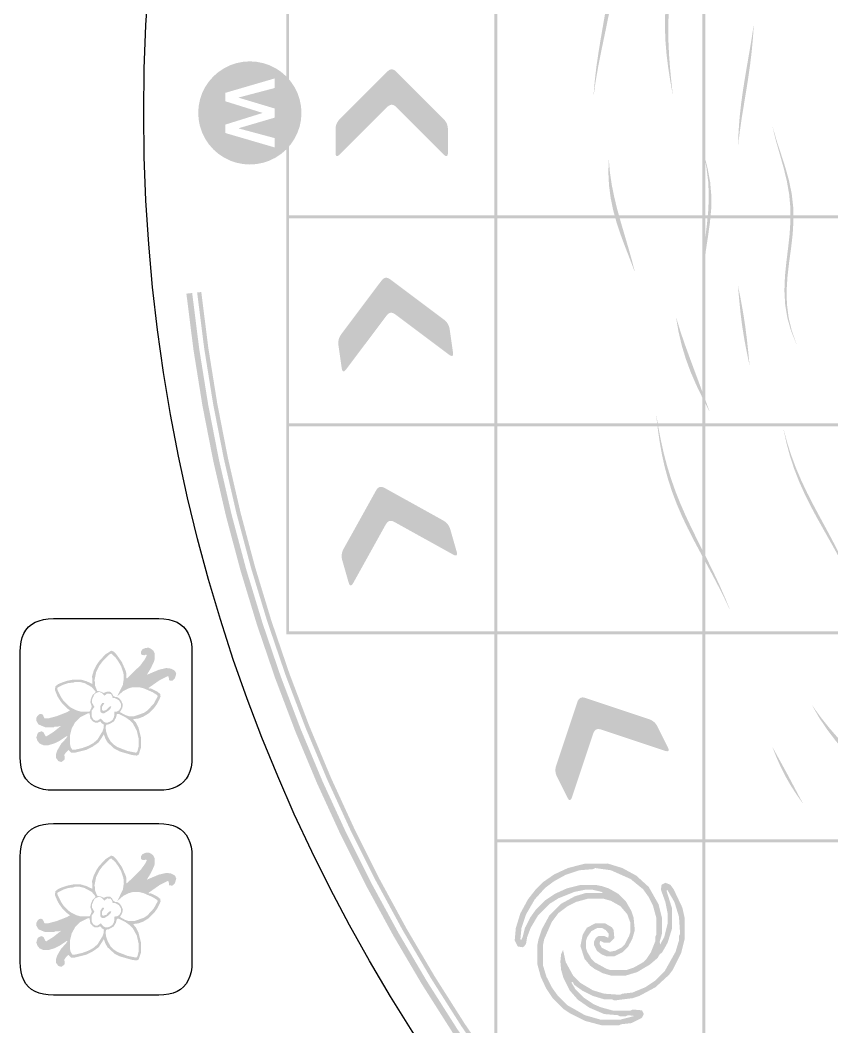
# Model space of a CAD drawing. Header units: millimetres. Extents: x 5 to 414, y 6 to 775.
# Drawn here: x 4.9 to 95.9, y 480.3 to 593.3 of the extents above; entities that cross this region are included whole.
import ezdxf

# ---------------------------------------------------------------- set-up
doc = ezdxf.new("R2010")
doc.units = ezdxf.units.MM
doc.layers.add('CUT', color=1, linetype='Continuous')
doc.layers.add('RASTER', color=7, linetype='Continuous')

msp = doc.modelspace()

# ---------------------------------------------------------------- hatches: boundary and pattern name
at = {"layer": 'RASTER'}
for points in [[(69.2, 584.96), (69.328, 586.51), (69.508, 588.056), (69.73, 589.598), (69.98, 591.134), (70.244, 592.666), (70.508, 594.194), (70.759, 595.721), (70.989, 597.247), (71.191, 598.775), (71.363, 600.306), (71.506, 601.841), (71.625, 603.382), (71.731, 604.927), (71.832, 606.476), (71.944, 608.026), (72.078, 609.576), (72.097, 609.572), (72.05, 608.007), (72.023, 606.443), (72, 604.884), (71.964, 603.332), (71.901, 601.787), (71.801, 600.251), (71.655, 598.722), (71.462, 597.198), (71.224, 595.678), (70.947, 594.159), (70.642, 592.638), (70.322, 591.114), (70.003, 589.585), (69.702, 588.049), (69.436, 586.508), (69.219, 584.96)], [(78.058, 585.033), (77.798, 586.518), (77.567, 588.008), (77.382, 589.502), (77.256, 590.998), (77.202, 592.494), (77.228, 593.987), (77.34, 595.474), (77.537, 596.953), (77.818, 598.421), (78.174, 599.876), (78.595, 601.319), (79.069, 602.749), (79.087, 602.746), (78.708, 601.303), (78.375, 599.851), (78.094, 598.388), (77.873, 596.917), (77.712, 595.439), (77.613, 593.955), (77.575, 592.467), (77.593, 590.978), (77.66, 589.488), (77.77, 588), (77.912, 586.515), (78.077, 585.033)], [(34.712, 594.423), (35.038, 594.423), (35.038, 571.399), (34.712, 571.399)], [(58.062, 594.423), (58.388, 594.423), (58.388, 571.399), (58.062, 571.399)], [(81.412, 594.423), (81.738, 594.423), (81.738, 571.399), (81.412, 571.399)], [(85.409, 579.377), (85.465, 580.877), (85.577, 582.376), (85.739, 583.872), (85.942, 585.363), (86.177, 586.849), (86.429, 588.329), (86.684, 589.805), (86.93, 591.278), (87.152, 592.749), (87.171, 592.747), (87.07, 591.268), (86.932, 589.791), (86.756, 588.315), (86.547, 586.837), (86.313, 585.356), (86.067, 583.869), (85.825, 582.377), (85.606, 580.88), (85.428, 579.377)], [(40.741, 578.269), (40.625, 578.164), (40.524, 578.096), (40.439, 578.066), (40.369, 578.073), (40.315, 578.117), (40.276, 578.199), (40.253, 578.318), (40.245, 578.474), (40.245, 581.043), (40.253, 581.215), (40.276, 581.38), (40.315, 581.539), (40.369, 581.692), (40.439, 581.838), (40.524, 581.978), (40.625, 582.112), (40.741, 582.239), (46.055, 587.553), (46.179, 587.661), (46.302, 587.738), (46.426, 587.785), (46.55, 587.8), (46.674, 587.785), (46.798, 587.738), (46.921, 587.661), (47.045, 587.553), (52.359, 582.239), (52.475, 582.112), (52.576, 581.978), (52.661, 581.838), (52.731, 581.692), (52.785, 581.539), (52.824, 581.38), (52.847, 581.215), (52.855, 581.043), (52.855, 578.474), (52.847, 578.318), (52.824, 578.199), (52.785, 578.117), (52.731, 578.073), (52.661, 578.066), (52.576, 578.096), (52.475, 578.164), (52.359, 578.269), (47.045, 583.583), (46.921, 583.691), (46.798, 583.769), (46.674, 583.815), (46.55, 583.831), (46.426, 583.815), (46.302, 583.769), (46.179, 583.691), (46.055, 583.583)], [(91.936, 556.987), (91.354, 558.434), (90.932, 559.918), (90.685, 561.437), (90.605, 562.983), (90.664, 564.547), (90.818, 566.116), (91.01, 567.681), (91.183, 569.233), (91.283, 570.769), (91.274, 572.289), (91.135, 573.795), (90.87, 575.294), (90.504, 576.792), (90.079, 578.296), (89.65, 579.808), (89.276, 581.331), (89.294, 581.331), (89.733, 579.81), (90.224, 578.301), (90.706, 576.803), (91.122, 575.31), (91.428, 573.818), (91.597, 572.317), (91.625, 570.804), (91.53, 569.273), (91.351, 567.724), (91.139, 566.161), (90.955, 564.592), (90.854, 563.025), (90.884, 561.473), (91.075, 559.945), (91.436, 558.45), (91.954, 556.991)], [(73.794, 565.131), (73.28, 566.48), (72.754, 567.834), (72.246, 569.198), (71.787, 570.574), (71.401, 571.963), (71.111, 573.364), (70.927, 574.775), (70.856, 576.194), (70.894, 577.616), (70.912, 577.617), (71.034, 576.202), (71.244, 574.794), (71.531, 573.393), (71.877, 572.001), (72.262, 570.617), (72.666, 569.24), (73.07, 567.869), (73.457, 566.501), (73.813, 565.133)], [(81.506, 564.248), (81.475, 565.805), (81.57, 567.372), (81.739, 568.941), (81.925, 570.504), (82.069, 572.055), (82.125, 573.593), (82.063, 575.12), (81.878, 576.64), (81.589, 578.159), (81.608, 578.16), (82.001, 576.646), (82.277, 575.133), (82.407, 573.614), (82.388, 572.082), (82.243, 570.535), (82.021, 568.972), (81.784, 567.398), (81.598, 565.821), (81.524, 564.25)], [(34.712, 571.399), (58.388, 571.399), (58.388, 571.073), (34.712, 571.073)], [(34.712, 571.073), (35.038, 571.073), (35.038, 548.049), (34.712, 548.049)], [(58.062, 571.399), (81.738, 571.399), (81.738, 571.073), (58.062, 571.073)], [(58.062, 571.073), (58.388, 571.073), (58.388, 548.049), (58.062, 548.049)], [(81.412, 571.399), (105.088, 571.399), (105.088, 571.073), (81.412, 571.073)], [(81.412, 571.073), (81.738, 571.073), (81.738, 548.049), (81.412, 548.049)], [(41.456, 554.144), (41.356, 554.024), (41.266, 553.943), (41.186, 553.9), (41.116, 553.897), (41.056, 553.934), (41.006, 554.009), (40.966, 554.124), (40.936, 554.277), (40.573, 556.82), (40.556, 556.991), (40.556, 557.159), (40.572, 557.322), (40.604, 557.48), (40.652, 557.635), (40.717, 557.785), (40.797, 557.932), (40.894, 558.074), (45.403, 564.086), (45.51, 564.211), (45.622, 564.305), (45.738, 564.368), (45.859, 564.401), (45.983, 564.403), (46.112, 564.375), (46.246, 564.316), (46.384, 564.226), (52.396, 559.717), (52.529, 559.608), (52.647, 559.49), (52.751, 559.363), (52.841, 559.228), (52.916, 559.085), (52.977, 558.933), (53.023, 558.772), (53.055, 558.603), (53.419, 556.061), (53.433, 555.905), (53.427, 555.784), (53.4, 555.697), (53.353, 555.646), (53.285, 555.629), (53.196, 555.647), (53.087, 555.7), (52.957, 555.787), (46.945, 560.296), (46.807, 560.386), (46.674, 560.445), (46.545, 560.474), (46.42, 560.472), (46.3, 560.439), (46.183, 560.375), (46.072, 560.281), (45.965, 560.156)], [(86.676, 554.652), (86.372, 556.1), (86.097, 557.554), (85.865, 559.016), (85.679, 560.484), (85.531, 561.958), (85.404, 563.432), (85.422, 563.435), (85.705, 561.987), (85.967, 560.536), (86.194, 559.079), (86.384, 557.613), (86.544, 556.138), (86.694, 554.656)], [(189.714, 396.424), (183.413, 397.218), (177.144, 398.224), (170.912, 399.442), (164.725, 400.87), (158.589, 402.507), (152.513, 404.35), (146.502, 406.398), (140.564, 408.648), (134.706, 411.098), (128.934, 413.745), (123.255, 416.586), (117.675, 419.617), (112.201, 422.835), (106.84, 426.237), (101.596, 429.818), (96.477, 433.575), (91.487, 437.503), (86.634, 441.597), (81.922, 445.854), (77.356, 450.267), (72.943, 454.833), (68.686, 459.545), (64.592, 464.398), (60.664, 469.388), (56.907, 474.507), (53.326, 479.751), (49.924, 485.112), (46.706, 490.586), (43.675, 496.166), (40.834, 501.845), (38.187, 507.617), (35.737, 513.475), (33.487, 519.413), (31.439, 525.424), (29.596, 531.5), (27.959, 537.636), (26.531, 543.823), (25.313, 550.055), (24.307, 556.324), (23.513, 562.625), (24.163, 562.695), (24.954, 556.417), (25.957, 550.169), (27.17, 543.959), (28.593, 537.793), (30.224, 531.679), (32.061, 525.624), (34.102, 519.634), (36.345, 513.717), (38.786, 507.879), (41.424, 502.128), (44.254, 496.468), (47.275, 490.908), (50.482, 485.453), (53.872, 480.11), (57.441, 474.885), (61.185, 469.783), (65.099, 464.811), (69.179, 459.975), (73.42, 455.279), (77.818, 450.729), (82.368, 446.331), (87.064, 442.09), (91.9, 438.01), (96.872, 434.095), (101.974, 430.352), (107.199, 426.783), (112.542, 423.393), (117.997, 420.186), (123.557, 417.165), (129.217, 414.335), (134.969, 411.697), (140.806, 409.256), (146.723, 407.013), (152.713, 404.972), (158.768, 403.135), (164.882, 401.504), (171.048, 400.081), (177.258, 398.868), (183.506, 397.865), (189.784, 397.074)], [(189.845, 397.631), (183.586, 398.42), (177.356, 399.419), (171.165, 400.629), (165.018, 402.048), (158.922, 403.674), (152.885, 405.506), (146.913, 407.541), (141.014, 409.776), (135.193, 412.21), (129.459, 414.84), (123.817, 417.662), (118.273, 420.674), (112.834, 423.871), (107.507, 427.251), (102.298, 430.809), (97.211, 434.542), (92.254, 438.444), (87.432, 442.512), (82.751, 446.741), (78.215, 451.126), (73.83, 455.662), (69.601, 460.343), (65.533, 465.165), (61.631, 470.122), (57.898, 475.209), (54.34, 480.418), (50.96, 485.745), (47.763, 491.184), (44.751, 496.727), (41.929, 502.37), (39.299, 508.104), (36.865, 513.925), (34.63, 519.824), (32.595, 525.796), (30.763, 531.833), (29.137, 537.929), (27.718, 544.076), (26.508, 550.267), (25.509, 556.497), (24.72, 562.756), (25.185, 562.806), (25.971, 556.563), (26.968, 550.349), (28.175, 544.173), (29.59, 538.041), (31.213, 531.961), (33.039, 525.939), (35.069, 519.982), (37.299, 514.098), (39.727, 508.292), (42.35, 502.572), (45.165, 496.943), (48.169, 491.414), (51.359, 485.989), (54.73, 480.675), (58.279, 475.478), (62.002, 470.405), (65.895, 465.46), (69.953, 460.65), (74.171, 455.98), (78.545, 451.456), (83.069, 447.082), (87.739, 442.864), (92.549, 438.806), (97.494, 434.913), (102.568, 431.19), (107.764, 427.641), (113.078, 424.27), (118.503, 421.08), (124.032, 418.076), (129.661, 415.261), (135.381, 412.638), (141.187, 410.21), (147.071, 407.98), (153.028, 405.95), (159.05, 404.123), (165.13, 402.501), (171.262, 401.086), (177.438, 399.879), (183.652, 398.882), (189.895, 398.096)], [(82.168, 549.448), (81.436, 550.878), (80.737, 552.325), (80.1, 553.794), (79.545, 555.287), (79.087, 556.806), (78.726, 558.346), (78.455, 559.904), (78.473, 559.907), (78.938, 558.386), (79.453, 556.879), (79.997, 555.383), (80.55, 553.894), (81.101, 552.411), (81.645, 550.93), (82.186, 549.453)], [(84.467, 527.166), (83.845, 528.482), (83.192, 529.786), (82.513, 531.082), (81.818, 532.374), (81.117, 533.669), (80.424, 534.971), (79.755, 536.285), (79.123, 537.617), (78.541, 538.969), (78.019, 540.343), (77.564, 541.739), (77.178, 543.157), (76.858, 544.593), (76.6, 546.044), (76.392, 547.505), (76.222, 548.972), (76.24, 548.977), (76.483, 547.529), (76.76, 546.088), (77.082, 544.657), (77.456, 543.24), (77.887, 541.84), (78.375, 540.457), (78.916, 539.094), (79.504, 537.748), (80.127, 536.418), (80.775, 535.1), (81.433, 533.789), (82.088, 532.481), (82.728, 531.169), (83.345, 529.85), (83.931, 528.519), (84.485, 527.174)], [(34.712, 548.049), (58.388, 548.049), (58.388, 547.723), (34.712, 547.723)], [(34.712, 547.723), (35.038, 547.723), (35.038, 524.699), (34.712, 524.699)], [(58.062, 548.049), (81.738, 548.049), (81.738, 547.723), (58.062, 547.723)], [(58.062, 547.723), (58.388, 547.723), (58.388, 524.699), (58.062, 524.699)], [(81.412, 548.049), (105.088, 548.049), (105.088, 547.723), (81.412, 547.723)], [(81.412, 547.723), (81.738, 547.723), (81.738, 524.699), (81.412, 524.699)], [(98.468, 529.553), (97.829, 530.899), (97.154, 532.229), (96.447, 533.546), (95.716, 534.858), (94.975, 536.169), (94.24, 537.487), (93.529, 538.82), (92.858, 540.173), (92.244, 541.549), (91.699, 542.952), (91.23, 544.382), (90.839, 545.836), (90.521, 547.31), (90.539, 547.315), (90.928, 545.863), (91.385, 544.432), (91.912, 543.024), (92.503, 541.64), (93.148, 540.278), (93.834, 538.936), (94.544, 537.607), (95.262, 536.285), (95.969, 534.964), (96.653, 533.636), (97.303, 532.295), (97.913, 530.938), (98.485, 529.561)], [(42.24, 530.152), (42.157, 530.019), (42.079, 529.926), (42.005, 529.874), (41.936, 529.861), (41.872, 529.889), (41.812, 529.957), (41.757, 530.065), (41.707, 530.213), (41.001, 532.683), (40.961, 532.85), (40.938, 533.016), (40.932, 533.179), (40.942, 533.341), (40.969, 533.501), (41.012, 533.659), (41.072, 533.815), (41.149, 533.969), (44.799, 540.538), (44.888, 540.676), (44.986, 540.785), (45.092, 540.863), (45.207, 540.912), (45.33, 540.931), (45.462, 540.921), (45.602, 540.88), (45.751, 540.81), (52.32, 537.161), (52.467, 537.07), (52.6, 536.97), (52.721, 536.859), (52.828, 536.737), (52.922, 536.605), (53.003, 536.463), (53.07, 536.31), (53.125, 536.147), (53.831, 533.677), (53.866, 533.525), (53.877, 533.404), (53.862, 533.315), (53.822, 533.257), (53.757, 533.231), (53.667, 533.237), (53.551, 533.275), (53.411, 533.344), (46.842, 536.993), (46.693, 537.064), (46.552, 537.104), (46.421, 537.115), (46.297, 537.095), (46.182, 537.046), (46.076, 536.968), (45.978, 536.859), (45.889, 536.721)], [(34.712, 524.699), (58.388, 524.699), (58.388, 524.373), (34.712, 524.373)], [(58.062, 524.699), (81.738, 524.699), (81.738, 524.373), (58.062, 524.373)], [(81.412, 524.699), (105.088, 524.699), (105.088, 524.373), (81.412, 524.373)], [(58.062, 524.373), (58.388, 524.373), (58.388, 501.349), (58.062, 501.349)], [(81.412, 524.373), (81.738, 524.373), (81.738, 501.349), (81.412, 501.349)], [(66.78, 506.111), (66.723, 505.965), (66.663, 505.86), (66.601, 505.795), (66.535, 505.77), (66.467, 505.785), (66.396, 505.841), (66.322, 505.937), (66.245, 506.073), (65.096, 508.371), (65.027, 508.528), (64.973, 508.686), (64.937, 508.846), (64.917, 509.007), (64.914, 509.169), (64.927, 509.332), (64.958, 509.496), (65.005, 509.662), (67.381, 516.791), (67.443, 516.943), (67.52, 517.068), (67.61, 517.165), (67.713, 517.234), (67.831, 517.276), (67.963, 517.289), (68.108, 517.276), (68.267, 517.234), (75.396, 514.858), (75.557, 514.796), (75.707, 514.722), (75.846, 514.635), (75.973, 514.535), (76.09, 514.423), (76.196, 514.298), (76.291, 514.16), (76.374, 514.01), (77.523, 511.712), (77.586, 511.569), (77.619, 511.452), (77.62, 511.362), (77.592, 511.298), (77.533, 511.26), (77.443, 511.25), (77.323, 511.265), (77.172, 511.307), (70.042, 513.684), (69.883, 513.725), (69.738, 513.739), (69.606, 513.725), (69.489, 513.684), (69.385, 513.614), (69.295, 513.518), (69.219, 513.393), (69.156, 513.241)], [(102.729, 505.367), (101.712, 506.557), (100.65, 507.72), (99.561, 508.871), (98.467, 510.026), (97.394, 511.203), (96.366, 512.415), (95.405, 513.673), (94.525, 514.985), (93.736, 516.35), (93.752, 516.36), (94.674, 515.072), (95.668, 513.833), (96.714, 512.63), (97.784, 511.451), (98.854, 510.279), (99.9, 509.098), (100.904, 507.894), (101.853, 506.656), (102.744, 505.378)], [(92.64, 505.43), (91.96, 506.399), (91.319, 507.394), (90.73, 508.422), (90.196, 509.483), (89.713, 510.572), (89.267, 511.68), (89.283, 511.69), (89.849, 510.654), (90.419, 509.619), (90.984, 508.58), (91.54, 507.535), (92.093, 506.485), (92.656, 505.44)], [(58.062, 501.349), (81.738, 501.349), (81.738, 501.023), (58.062, 501.023)], [(58.062, 501.023), (58.388, 501.023), (58.388, 477.999), (58.062, 477.999)], [(81.412, 501.349), (105.088, 501.349), (105.088, 501.023), (81.412, 501.023)], [(81.412, 501.023), (81.738, 501.023), (81.738, 477.999), (81.412, 477.999)]]:
    msp.add_hatch(color=7, dxfattribs=at).paths.add_polyline_path(points)
h = msp.add_hatch(color=7, dxfattribs=at)
h.paths.add_polyline_path([(36.423, 582.911), (36.374, 582.155), (36.226, 581.412), (35.982, 580.695), (35.647, 580.016), (35.227, 579.386), (34.727, 578.816), (34.158, 578.317), (33.528, 577.896), (32.848, 577.561), (32.131, 577.317), (31.388, 577.17), (30.632, 577.12), (29.877, 577.17), (29.134, 577.317), (28.416, 577.561), (27.737, 577.896), (27.107, 578.317), (26.538, 578.816), (26.038, 579.386), (25.617, 580.016), (25.282, 580.695), (25.039, 581.412), (24.891, 582.155), (24.842, 582.911), (24.891, 583.667), (25.039, 584.41), (25.282, 585.127), (25.617, 585.806), (26.038, 586.436), (26.538, 587.006), (27.107, 587.505), (27.737, 587.926), (28.416, 588.261), (29.134, 588.504), (29.877, 588.652), (30.632, 588.702), (31.388, 588.652), (32.131, 588.504), (32.848, 588.261), (33.528, 587.926), (34.158, 587.505), (34.727, 587.006), (35.227, 586.436), (35.647, 585.806), (35.982, 585.127), (36.226, 584.41), (36.374, 583.667)])
h.paths.add_polyline_path([(33.431, 586.788), (27.896, 585.17), (27.896, 584.216), (32.047, 582.919), (32.047, 582.903), (27.896, 581.605), (27.896, 580.652), (33.431, 579.033), (33.431, 580.081), (29.366, 581.175), (29.366, 581.191), (33.431, 582.387), (33.431, 583.403), (29.366, 584.623), (29.366, 584.639), (33.431, 585.71), (33.431, 586.788)], flags=0)
h = msp.add_hatch(color=7, dxfattribs=at)
h.paths.add_polyline_path([(18.944, 522.851), (19.315, 522.87), (19.53, 522.76), (19.791, 522.564), (19.966, 522.219), (19.966, 521.633), (19.901, 521.373), (19.53, 520.572), (19.074, 519.829), (20.422, 520.396), (21.269, 520.591), (21.79, 520.526), (22.135, 520.35), (22.265, 520.22), (22.376, 519.94), (22.226, 519.439), (22.005, 519.204), (21.92, 519.159), (21.575, 519.204), (21.529, 519.615), (21.399, 519.68), (20.533, 519.243), (19.27, 518.358), (19.335, 518.267), (19.445, 518.312), (19.641, 518.247), (20.246, 517.941), (20.572, 517.681), (20.618, 517.401), (20.487, 517.075), (20.246, 516.6), (19.921, 516.144), (19.27, 515.493), (18.664, 515.122), (18.143, 514.926), (17.622, 514.861), (17.557, 514.796), (17.837, 514.49), (18.143, 513.884), (18.404, 512.842), (18.404, 511.605), (18.163, 510.869), (17.948, 510.759), (17.427, 510.824), (16.059, 511.214), (15.454, 511.521), (14.672, 512.237), (14.431, 512.647), (14.256, 513.148), (13.67, 512.237), (13.018, 511.781), (12.283, 511.41), (10.98, 511.084), (10.59, 511.084), (10.283, 511.39), (9.984, 511.104), (9.808, 510.824), (9.873, 510.563), (9.828, 510.283), (9.483, 510.042), (9.137, 510.153), (8.896, 510.498), (8.896, 510.954), (9.027, 511.345), (9.463, 512.081), (10.023, 512.693), (10.179, 512.953), (10.049, 512.927), (9.307, 512.432), (8.701, 512.126), (8.05, 511.931), (7.464, 511.931), (7.054, 512.107), (6.793, 512.432), (6.683, 512.777), (6.793, 513.188), (6.897, 513.344), (7.073, 513.428), (7.269, 513.494), (7.483, 513.383), (7.705, 512.953), (7.79, 512.908), (8.59, 513.409), (9.463, 514.099), (9.092, 514.015), (8.766, 514.015), (8.636, 513.949), (7.659, 513.949), (6.923, 514.255), (6.683, 514.666), (6.683, 514.991), (6.793, 515.206), (6.989, 515.402), (7.203, 515.447), (7.418, 515.336), (7.575, 514.972), (7.659, 514.926), (7.985, 514.926), (8.962, 515.187), (10.134, 515.642), (10.459, 515.838), (10.114, 516.079), (9.593, 516.6), (9.268, 517.055), (9.027, 517.466), (8.766, 518.117), (8.812, 518.527), (9.137, 518.788), (9.548, 518.963), (10.134, 519.159), (10.785, 519.289), (11.697, 519.289), (12.348, 519.094), (12.979, 518.788), (12.934, 519.68), (13.129, 520.331), (13.435, 520.936), (13.696, 521.327), (14.412, 522.109), (15.083, 522.545), (15.363, 522.434), (15.623, 522.174), (16.274, 521.262), (16.711, 520.266), (16.776, 520.005), (16.776, 519.484), (16.841, 519.419), (18.358, 520.897), (18.879, 521.614), (19.055, 521.959), (19.035, 522.069), (18.925, 522.089), (18.794, 522.024), (18.514, 522.069), (18.404, 522.219), (18.404, 522.415), (18.579, 522.695)])
h.paths.add_polyline_path([(15.083, 522.219), (14.868, 522.109), (14.151, 521.392), (13.761, 520.871), (13.39, 520.136), (13.194, 519.159), (13.259, 519.029), (13.259, 518.638), (13.5, 518.032), (13.976, 517.922), (14.236, 517.791), (14.562, 517.922), (14.952, 517.922), (15.167, 517.746), (15.324, 517.446), (15.538, 517.335), (15.734, 517.335), (16.014, 517.16), (16.209, 516.899), (16.385, 516.489), (16.32, 516.098), (16.059, 515.642), (16.645, 515.317), (17.036, 515.187), (17.687, 515.187), (18.749, 515.558), (19.139, 515.818), (19.856, 516.6), (20.292, 517.401), (20.246, 517.55), (19.725, 517.876), (18.729, 518.312), (18.208, 518.442), (17.492, 518.442), (17.036, 518.312), (16.431, 518.006), (15.753, 517.42), (16.385, 518.703), (16.496, 519.439), (16.45, 520.005), (16.19, 520.787), (15.884, 521.327), (15.558, 521.783)], flags=0)
h.paths.add_polyline_path([(10.98, 519.029), (10.85, 518.963), (10.264, 518.898), (9.678, 518.703), (9.072, 518.397), (9.027, 518.247), (9.092, 518.052), (9.463, 517.316), (9.723, 516.925), (10.31, 516.339), (10.57, 516.144), (11.176, 515.838), (11.631, 515.708), (12.608, 515.708), (12.693, 515.753), (12.869, 516.163), (12.869, 516.359), (12.738, 516.749), (12.804, 517.14), (12.979, 517.55), (13.279, 517.837), (13.324, 517.922), (13.279, 518.006), (12.888, 518.462), (12.087, 518.898), (11.566, 519.029)], flags=0)
h.paths.add_polyline_path([(13.715, 517.922), (13.305, 517.746), (13.175, 517.615), (12.934, 517.075), (12.934, 516.684), (13.194, 516.228), (12.869, 515.773), (12.869, 515.187), (13.044, 514.842), (13.324, 514.666), (13.52, 514.666), (13.911, 514.926), (14.217, 514.581), (14.431, 514.47), (14.692, 514.47), (14.972, 514.581), (15.232, 514.776), (15.408, 515.122), (15.428, 515.688), (15.734, 515.708), (15.975, 515.857), (16.19, 516.228), (16.19, 516.554), (15.949, 516.964), (15.538, 517.205), (15.232, 517.225), (15.213, 517.401), (15.037, 517.681), (14.627, 517.726), (14.321, 517.485), (13.995, 517.811)], flags=0)
h.paths.add_polyline_path([(14.06, 516.665), (14.236, 516.684), (14.301, 516.619), (14.041, 516.228), (14.041, 515.903), (14.171, 515.773), (14.516, 515.883), (14.868, 516.248), (15.017, 516.294), (15.083, 516.228), (14.972, 516.014), (14.777, 515.818), (14.301, 515.512), (14.106, 515.512), (13.93, 515.597), (13.845, 515.773), (13.845, 516.294)], flags=0)
h.paths.add_polyline_path([(12.478, 515.512), (11.612, 515.076), (11.026, 514.49), (10.655, 513.819), (10.459, 513.038), (10.459, 512.061), (10.524, 511.735), (10.72, 511.41), (10.98, 511.41), (11.827, 511.605), (12.543, 511.866), (13.084, 512.172), (13.539, 512.562), (14.106, 513.494), (14.236, 513.884), (14.256, 514.229), (14.021, 514.386), (13.845, 514.601), (13.585, 514.47), (13.259, 514.47), (13.044, 514.581), (12.738, 514.926), (12.654, 515.493)], flags=0)
h.paths.add_polyline_path([(15.799, 515.447), (15.714, 515.402), (15.604, 514.991), (15.363, 514.581), (14.822, 514.275), (14.542, 514.229), (14.497, 514.145), (14.451, 513.93), (14.497, 513.494), (14.692, 512.908), (14.998, 512.367), (15.389, 511.976), (15.779, 511.716), (16.906, 511.28), (17.883, 511.084), (18.013, 511.214), (18.143, 511.735), (18.143, 512.712), (17.948, 513.559), (17.511, 514.36), (17.121, 514.75), (16.665, 515.076), (15.929, 515.447)], flags=0)
h = msp.add_hatch(color=7, dxfattribs=at)
h.paths.add_polyline_path([(18.944, 499.851), (19.315, 499.87), (19.53, 499.76), (19.791, 499.564), (19.966, 499.219), (19.966, 498.633), (19.901, 498.373), (19.53, 497.572), (19.074, 496.829), (20.422, 497.396), (21.269, 497.591), (21.79, 497.526), (22.135, 497.35), (22.265, 497.22), (22.376, 496.94), (22.226, 496.439), (22.005, 496.204), (21.92, 496.159), (21.575, 496.204), (21.529, 496.615), (21.399, 496.68), (20.533, 496.243), (19.27, 495.358), (19.335, 495.267), (19.445, 495.312), (19.641, 495.247), (20.246, 494.941), (20.572, 494.681), (20.618, 494.401), (20.487, 494.075), (20.246, 493.6), (19.921, 493.144), (19.27, 492.493), (18.664, 492.122), (18.143, 491.926), (17.622, 491.861), (17.557, 491.796), (17.837, 491.49), (18.143, 490.884), (18.404, 489.842), (18.404, 488.605), (18.163, 487.869), (17.948, 487.759), (17.427, 487.824), (16.059, 488.214), (15.454, 488.521), (14.672, 489.237), (14.431, 489.647), (14.256, 490.148), (13.67, 489.237), (13.018, 488.781), (12.283, 488.41), (10.98, 488.084), (10.59, 488.084), (10.283, 488.39), (9.984, 488.104), (9.808, 487.824), (9.873, 487.563), (9.828, 487.283), (9.483, 487.042), (9.137, 487.153), (8.896, 487.498), (8.896, 487.954), (9.027, 488.345), (9.463, 489.081), (10.023, 489.693), (10.179, 489.953), (10.049, 489.927), (9.307, 489.432), (8.701, 489.126), (8.05, 488.931), (7.464, 488.931), (7.054, 489.107), (6.793, 489.432), (6.683, 489.777), (6.793, 490.188), (6.897, 490.344), (7.073, 490.428), (7.269, 490.494), (7.483, 490.383), (7.705, 489.953), (7.79, 489.908), (8.59, 490.409), (9.463, 491.099), (9.092, 491.015), (8.766, 491.015), (8.636, 490.949), (7.659, 490.949), (6.923, 491.255), (6.683, 491.666), (6.683, 491.991), (6.793, 492.206), (6.989, 492.402), (7.203, 492.447), (7.418, 492.336), (7.575, 491.972), (7.659, 491.926), (7.985, 491.926), (8.962, 492.187), (10.134, 492.642), (10.459, 492.838), (10.114, 493.079), (9.593, 493.6), (9.268, 494.055), (9.027, 494.466), (8.766, 495.117), (8.812, 495.527), (9.137, 495.788), (9.548, 495.963), (10.134, 496.159), (10.785, 496.289), (11.697, 496.289), (12.348, 496.094), (12.979, 495.788), (12.934, 496.68), (13.129, 497.331), (13.435, 497.936), (13.696, 498.327), (14.412, 499.109), (15.083, 499.545), (15.363, 499.434), (15.623, 499.174), (16.274, 498.262), (16.711, 497.266), (16.776, 497.005), (16.776, 496.484), (16.841, 496.419), (18.358, 497.897), (18.879, 498.614), (19.055, 498.959), (19.035, 499.069), (18.925, 499.089), (18.794, 499.024), (18.514, 499.069), (18.404, 499.219), (18.404, 499.415), (18.579, 499.695)])
h.paths.add_polyline_path([(15.083, 499.219), (14.868, 499.109), (14.151, 498.392), (13.761, 497.871), (13.39, 497.136), (13.194, 496.159), (13.259, 496.029), (13.259, 495.638), (13.5, 495.032), (13.976, 494.922), (14.236, 494.791), (14.562, 494.922), (14.952, 494.922), (15.167, 494.746), (15.324, 494.446), (15.538, 494.335), (15.734, 494.335), (16.014, 494.16), (16.209, 493.899), (16.385, 493.489), (16.32, 493.098), (16.059, 492.642), (16.645, 492.317), (17.036, 492.187), (17.687, 492.187), (18.749, 492.558), (19.139, 492.818), (19.856, 493.6), (20.292, 494.401), (20.246, 494.55), (19.725, 494.876), (18.729, 495.312), (18.208, 495.442), (17.492, 495.442), (17.036, 495.312), (16.431, 495.006), (15.753, 494.42), (16.385, 495.703), (16.496, 496.439), (16.45, 497.005), (16.19, 497.787), (15.884, 498.327), (15.558, 498.783)], flags=0)
h.paths.add_polyline_path([(10.98, 496.029), (10.85, 495.963), (10.264, 495.898), (9.678, 495.703), (9.072, 495.397), (9.027, 495.247), (9.092, 495.052), (9.463, 494.316), (9.723, 493.925), (10.31, 493.339), (10.57, 493.144), (11.176, 492.838), (11.631, 492.708), (12.608, 492.708), (12.693, 492.753), (12.869, 493.163), (12.869, 493.359), (12.738, 493.749), (12.804, 494.14), (12.979, 494.55), (13.279, 494.837), (13.324, 494.922), (13.279, 495.006), (12.888, 495.462), (12.087, 495.898), (11.566, 496.029)], flags=0)
h.paths.add_polyline_path([(13.715, 494.922), (13.305, 494.746), (13.175, 494.615), (12.934, 494.075), (12.934, 493.684), (13.194, 493.228), (12.869, 492.773), (12.869, 492.187), (13.044, 491.842), (13.324, 491.666), (13.52, 491.666), (13.911, 491.926), (14.217, 491.581), (14.431, 491.47), (14.692, 491.47), (14.972, 491.581), (15.232, 491.776), (15.408, 492.122), (15.428, 492.688), (15.734, 492.708), (15.975, 492.857), (16.19, 493.228), (16.19, 493.554), (15.949, 493.964), (15.538, 494.205), (15.232, 494.225), (15.213, 494.401), (15.037, 494.681), (14.627, 494.726), (14.321, 494.485), (13.995, 494.811)], flags=0)
h.paths.add_polyline_path([(14.06, 493.665), (14.236, 493.684), (14.301, 493.619), (14.041, 493.228), (14.041, 492.903), (14.171, 492.773), (14.516, 492.883), (14.868, 493.248), (15.017, 493.294), (15.083, 493.228), (14.972, 493.014), (14.777, 492.818), (14.301, 492.512), (14.106, 492.512), (13.93, 492.597), (13.845, 492.773), (13.845, 493.294)], flags=0)
h.paths.add_polyline_path([(12.478, 492.512), (11.612, 492.076), (11.026, 491.49), (10.655, 490.819), (10.459, 490.038), (10.459, 489.061), (10.524, 488.735), (10.72, 488.41), (10.98, 488.41), (11.827, 488.605), (12.543, 488.866), (13.084, 489.172), (13.539, 489.562), (14.106, 490.494), (14.236, 490.884), (14.256, 491.229), (14.021, 491.386), (13.845, 491.601), (13.585, 491.47), (13.259, 491.47), (13.044, 491.581), (12.738, 491.926), (12.654, 492.493)], flags=0)
h.paths.add_polyline_path([(15.799, 492.447), (15.714, 492.402), (15.604, 491.991), (15.363, 491.581), (14.822, 491.275), (14.542, 491.229), (14.497, 491.145), (14.451, 490.93), (14.497, 490.494), (14.692, 489.908), (14.998, 489.367), (15.389, 488.976), (15.779, 488.716), (16.906, 488.28), (17.883, 488.084), (18.013, 488.214), (18.143, 488.735), (18.143, 489.712), (17.948, 490.559), (17.511, 491.36), (17.121, 491.75), (16.665, 492.076), (15.929, 492.447)], flags=0)
h = msp.add_hatch(color=7, dxfattribs=at)
h.paths.add_polyline_path([(68.138, 498.609), (70.768, 498.647), (72.421, 498.139), (73.984, 497.287), (75.382, 496.016), (76.487, 494.072), (76.869, 492.547), (76.869, 490.768), (76.615, 489.878), (76.653, 489.535), (77.123, 490.386), (77.504, 491.912), (77.504, 493.055), (77.25, 494.326), (76.742, 495.724), (76.831, 496.271), (77.25, 496.487), (77.796, 496.271), (78.178, 495.762), (79.156, 493.691), (79.41, 492.547), (79.41, 490.132), (79.029, 488.607), (78.051, 486.663), (77.669, 486.154), (76.144, 484.756), (74.327, 483.778), (73.564, 483.524), (71.531, 483.269), (71.277, 483.397), (70.387, 483.397), (69.116, 483.778), (67.934, 484.375), (67.045, 485.011), (66.867, 485.341), (66.702, 485.303), (67.172, 484.502), (68.061, 483.613), (69.205, 482.85), (70.006, 482.507), (71.404, 482.126), (73.31, 482.126), (73.564, 482.253), (74.619, 482.164), (74.835, 481.744), (74.619, 481.325), (73.437, 480.728), (72.294, 480.601), (72.039, 480.474), (70.133, 480.474), (68.227, 480.982), (66.536, 481.833), (65.774, 482.342), (64.63, 483.486), (63.868, 484.629), (63.27, 485.938), (62.889, 487.336), (62.889, 489.497), (63.016, 490.132), (63.397, 491.276), (64.249, 492.839), (65.52, 494.11), (67.083, 494.962), (68.354, 495.343), (70.133, 495.343), (70.222, 495.432), (68.989, 495.724), (68.354, 495.724), (67.083, 495.47), (65.266, 494.746), (64.249, 494.11), (62.978, 492.839), (62.126, 491.403), (61.745, 490.386), (61.618, 489.624), (61.402, 489.332), (61.237, 489.243), (60.69, 489.332), (60.347, 490.005), (60.474, 491.403), (60.983, 493.055), (61.834, 494.619), (62.724, 495.762), (63.486, 496.525), (64.757, 497.414), (66.32, 498.139)])
h.paths.add_polyline_path([(69.37, 498.139), (69.116, 498.012), (67.591, 497.885), (66.066, 497.376), (64.757, 496.652), (63.74, 495.889), (62.597, 494.619), (61.618, 492.928), (61.11, 491.403), (60.983, 490.132), (61.072, 490.043), (61.237, 490.386), (61.491, 491.403), (62.088, 492.585), (62.724, 493.475), (63.74, 494.491), (64.884, 495.254), (66.193, 495.851), (67.718, 496.233), (69.498, 496.233), (70.133, 496.105), (70.896, 495.851), (71.95, 495.254), (72.84, 494.364), (73.437, 493.309), (73.691, 492.547), (73.819, 491.149), (73.564, 490.259), (73.094, 489.332), (72.459, 488.696), (71.531, 488.226), (70.641, 488.226), (70.095, 488.442), (69.587, 488.823), (69.243, 489.497), (69.243, 489.878), (69.459, 490.297), (69.752, 490.514), (70.387, 490.514), (70.857, 490.297), (70.896, 490.768), (70.552, 491.187), (70.133, 491.403), (69.625, 491.403), (68.951, 491.06), (68.481, 490.386), (68.354, 490.005), (68.354, 489.116), (68.481, 488.734), (68.951, 487.934), (69.332, 487.552), (70.641, 486.828), (71.023, 486.701), (72.929, 486.701), (73.691, 486.955), (74.746, 487.552), (75.128, 487.934), (75.636, 488.696), (76.106, 489.878), (76.106, 490.386), (76.233, 490.641), (76.233, 492.547), (75.852, 493.945), (75.382, 494.873), (74.746, 495.762), (73.348, 496.906), (71.15, 497.885)], flags=0)
h.paths.add_polyline_path([(77.466, 495.686), (77.377, 495.597), (78.012, 493.564), (78.012, 491.403), (77.504, 489.751), (76.907, 488.696), (76.576, 488.391), (76.398, 488.061), (75.509, 487.298), (74.073, 486.447), (72.802, 486.065), (71.15, 486.065), (70.26, 486.32), (69.332, 486.79), (68.824, 487.171), (68.189, 487.934), (67.718, 489.37), (67.972, 490.641), (68.443, 491.441), (69.37, 491.912), (70.514, 491.912), (71.239, 491.492), (71.442, 491.187), (71.531, 490.259), (71.023, 489.751), (70.387, 489.751), (69.917, 489.967), (69.879, 489.624), (70.095, 489.205), (71.023, 488.734), (71.658, 488.861), (72.332, 489.205), (72.713, 489.586), (73.183, 490.514), (73.31, 490.895), (73.31, 492.039), (72.967, 492.966), (72.205, 493.856), (71.15, 494.453), (70.26, 494.707), (68.608, 494.707), (67.21, 494.326), (66.282, 493.856), (65.266, 493.093), (64.503, 492.077), (63.651, 490.132), (63.524, 489.497), (63.524, 487.209), (63.906, 485.938), (64.503, 484.756), (65.138, 483.867), (66.282, 482.723), (68.227, 481.617), (70.006, 481.109), (72.166, 481.109), (73.78, 481.528), (73.056, 481.617), (72.802, 481.49), (72.166, 481.49), (71.912, 481.617), (70.387, 481.744), (68.697, 482.469), (67.426, 483.358), (66.536, 484.375), (65.812, 485.811), (65.558, 486.701), (65.469, 487.629), (65.558, 488.48), (65.774, 488.95), (66.066, 487.591), (66.918, 486.027), (67.68, 485.265), (69.116, 484.413), (70.387, 484.032), (72.166, 483.905), (72.421, 484.032), (73.564, 484.159), (75, 484.756), (76.144, 485.519), (77.161, 486.536), (78.394, 488.734), (78.775, 490.005), (78.775, 490.514), (78.902, 490.768), (78.775, 492.674), (78.267, 494.326)], flags=0)

# ---------------------------------------------------------------- linework, layer by layer
at = {"layer": 'CUT'}
for points in [[(4.863, 522.403), (4.888, 522.988), (4.965, 523.528), (5.094, 524.019), (5.277, 524.462), (5.513, 524.855), (5.802, 525.198), (6.145, 525.487), (6.538, 525.723), (6.981, 525.906), (7.472, 526.035), (8.012, 526.112), (8.597, 526.138), (20.404, 526.138), (20.988, 526.112), (21.528, 526.035), (22.019, 525.906), (22.462, 525.723), (22.856, 525.487), (23.198, 525.198), (23.488, 524.855), (23.724, 524.462), (23.906, 524.019), (24.035, 523.528), (24.112, 522.988), (24.138, 522.403), (24.138, 510.596), (24.112, 510.012), (24.035, 509.472), (23.906, 508.981), (23.724, 508.538), (23.488, 508.144), (23.198, 507.802), (22.856, 507.512), (22.462, 507.276), (22.019, 507.094), (21.528, 506.965), (20.988, 506.888), (20.404, 506.862), (8.597, 506.862), (8.012, 506.888), (7.472, 506.965), (6.981, 507.094), (6.538, 507.276), (6.145, 507.512), (5.802, 507.802), (5.513, 508.144), (5.277, 508.538), (5.094, 508.981), (4.965, 509.472), (4.888, 510.012), (4.863, 510.596)], [(4.863, 499.403), (4.888, 499.988), (4.965, 500.528), (5.094, 501.019), (5.277, 501.462), (5.513, 501.855), (5.802, 502.198), (6.145, 502.487), (6.538, 502.723), (6.981, 502.906), (7.472, 503.035), (8.012, 503.112), (8.597, 503.138), (20.404, 503.138), (20.988, 503.112), (21.528, 503.035), (22.019, 502.906), (22.462, 502.723), (22.856, 502.487), (23.198, 502.198), (23.488, 501.855), (23.724, 501.462), (23.906, 501.019), (24.035, 500.528), (24.112, 499.988), (24.138, 499.403), (24.138, 487.596), (24.112, 487.012), (24.035, 486.472), (23.906, 485.981), (23.724, 485.538), (23.488, 485.144), (23.198, 484.802), (22.856, 484.512), (22.462, 484.276), (22.019, 484.094), (21.528, 483.965), (20.988, 483.888), (20.404, 483.862), (8.597, 483.862), (8.012, 483.888), (7.472, 483.965), (6.981, 484.094), (6.538, 484.276), (6.145, 484.512), (5.802, 484.802), (5.513, 485.144), (5.277, 485.538), (5.094, 485.981), (4.965, 486.472), (4.888, 487.012), (4.863, 487.596)]]:
    msp.add_lwpolyline(points, close=True, dxfattribs=at)
msp.add_circle((210, 582.911), 191.273, dxfattribs=at)

doc.saveas('drawing.dxf')
